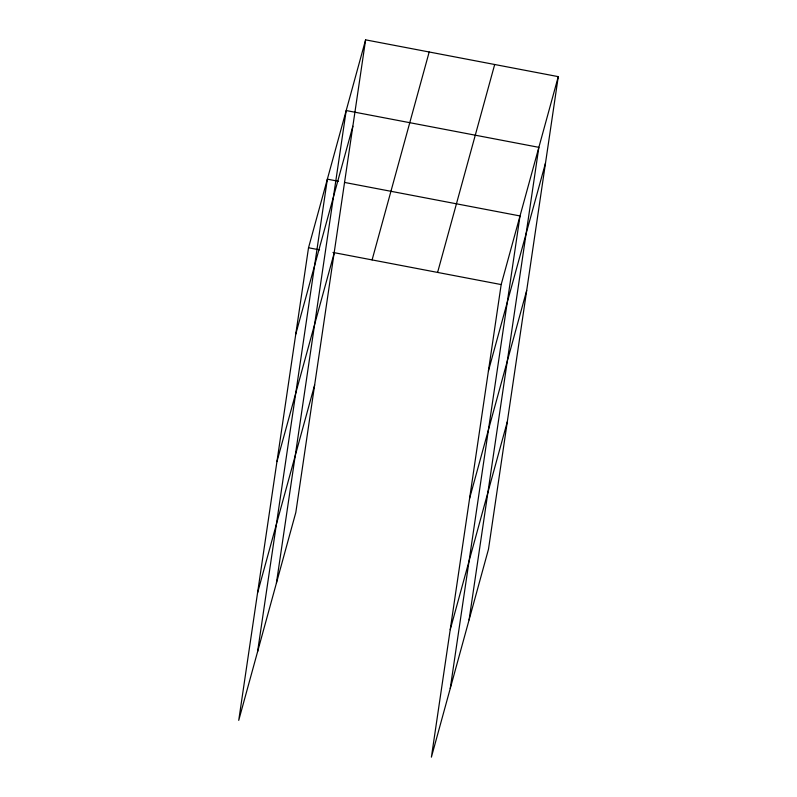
<?xml version="1.0" encoding="UTF-8"?>
<svg xmlns="http://www.w3.org/2000/svg" width="797" height="797" viewBox="0 0 797 797"><rect width="100%" height="100%" fill="white"/><g stroke="black" fill="none" stroke-linecap="round" stroke-linejoin="round"><path stroke-width="1.2" d="M365.604 39.85L308.519 247.767L238.731 720.358L295.826 512.431L365.604 39.85L558.269 76.642L488.481 549.233L431.396 757.15L501.174 284.569L558.269 76.642M257.57 651.737L327.358 179.156L338.366 181.258M276.41 583.125L346.197 110.544L538.852 147.335L469.074 619.927M450.235 688.538L520.013 215.947L344.473 182.423M295.767 334.142L352.852 126.225M276.948 461.593L334.033 253.675M257.551 592.908L314.646 384.981M372.099 259.912L429.185 51.994M437.603 272.425L494.688 64.507M488.422 370.944L545.507 163.016M469.602 498.384L526.687 290.467M450.215 629.7L507.3 421.782M308.519 247.767L319.527 249.869M332.977 252.44L501.174 284.569"/></g></svg>
